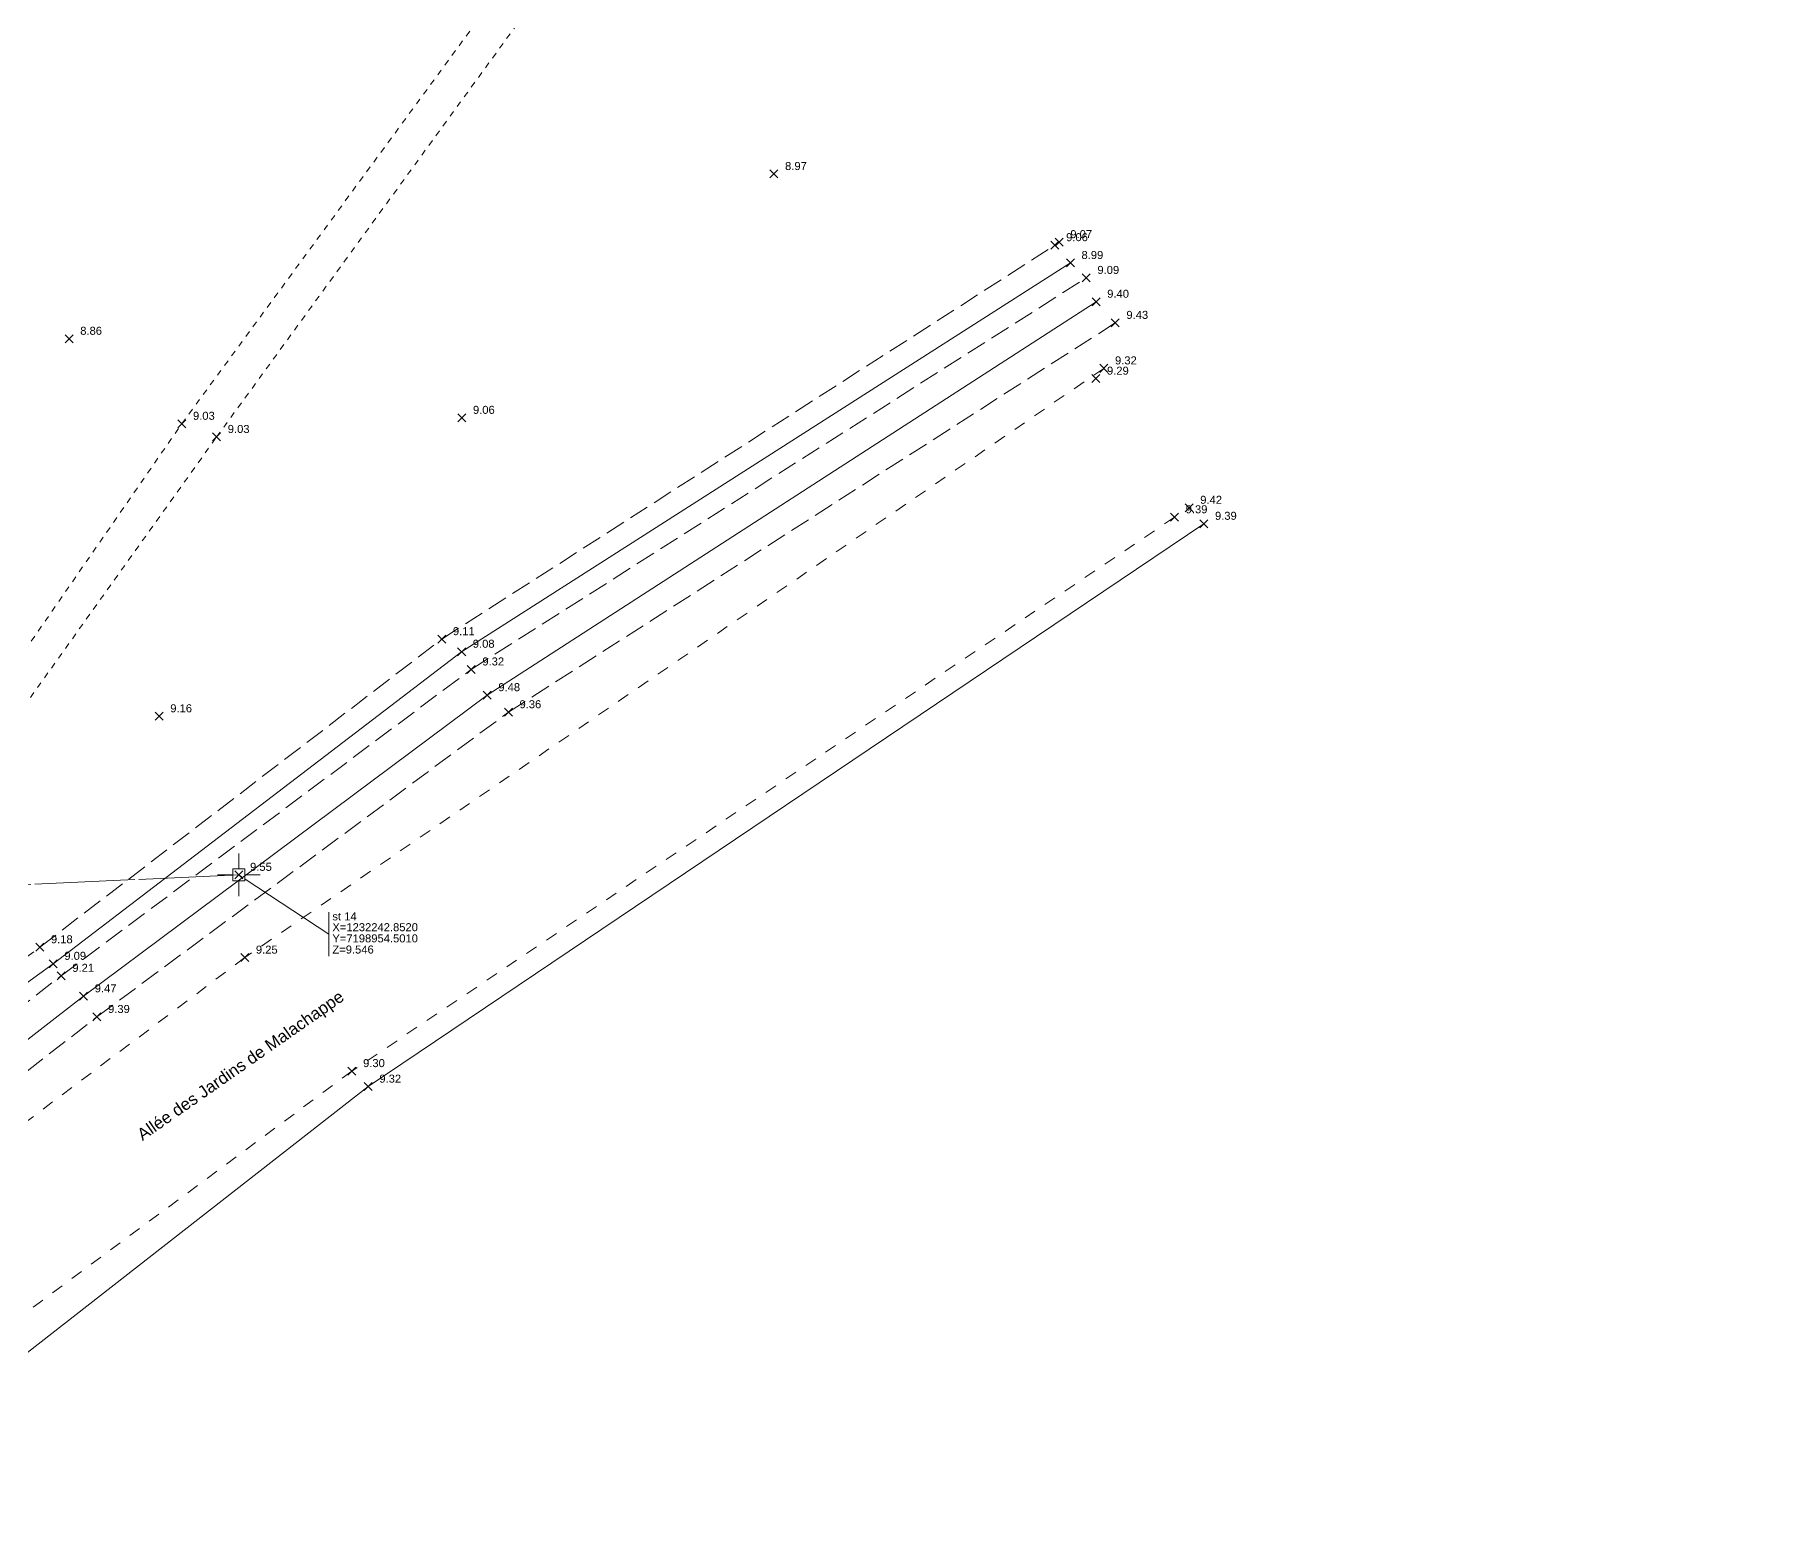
# Model space of a CAD drawing. Header units: metres. Extents: x 1232176 to 1232774, y 7198915 to 7199601.
# Drawn here: x 1232237.75 to 1232280.84, y 7198938.24 to 7198975.47 of the extents above; entities that cross this region are included whole.
import ezdxf
from ezdxf.enums import TextEntityAlignment as Align

# ---------------------------------------------------------------- set-up
doc = ezdxf.new("R2010")
doc.units = ezdxf.units.M
doc.header["$PDMODE"] = 3
doc.header["$PDSIZE"] = 0.1
for name, pattern in [('LL_0829', [0.6, 0.3, -0.3]), ('OL_0942', [0.7, 0.5, -0.2]), ('Socle_Continu', [2.5, 2.5, 0]), ('TL_1181', [0.3, 0.15, -0.15]), ('YL_2901', [2.5, 2.5, 0])]:
    doc.linetypes.add(name, pattern=pattern)
for name, color, linetype, lineweight in [('CLOTU_SCS', 212, 'Socle_Continu', 13), ('HABIL_SCI', 7, 'Socle_Continu', 13), ('JARDI_SCS', 82, 'Socle_Continu', 13), ('NIVEL_SCS', 102, 'Socle_Continu', 13), ('SIGTA_SCI', 7, 'Socle_Continu', 13), ('SIGTM_PSI', 1, 'Socle_Continu', 13), ('SIGTO_PSI', 255, 'Socle_Continu', 13), ('SIGTO_SCI', 255, 'Socle_Continu', 13), ('VOIRI_SCS', 7, 'Socle_Continu', 13)]:
    doc.layers.add(name, color=color, linetype=linetype, lineweight=lineweight)
for name, color, linetype, lineweight, true_color in [('EAUPL_SCS', 5, 'Socle_Continu', 13, 0x0000ff), ('SIGTR_PSS', 7, 'Socle_Continu', 13, 0x9966cc), ('SIGTS_PSS', 7, 'Socle_Continu', 13, 0x9966cc)]:
    doc.layers.add(name, color=color, linetype=linetype, lineweight=lineweight, true_color=true_color)
doc.styles.get("Standard").update_dxf_attribs({"font": 'arial.ttf'})
doc.styles.add('Style_1', font='WINGDNG2.TTF')
doc.linetypes.add('BL_0064', pattern='A,0.508,-0.381,[">",Standard,S=0.254,R=0,X=-0.3,Y=-0.127],0.381', length=1.27)
doc.linetypes.add('OL_0943', pattern='A,0.4,["│",Standard,S=0.127,R=0,X=-0.32,Y=0.08],0.15,["l ı l ı l",Standard,S=0.127,R=0,X=-0.35,Y=0]', length=0.55)
doc.linetypes.add('SL_1142', pattern='A,0.5,0,["£",Style_1,S=0.1,R=0,X=0.2,Y=0],0.5', length=1)

# ---------------------------------------------------------------- blocks, each defined once
blk = doc.blocks.new('YP_1521')
at = {"layer": 'SIGTO_SCI', "color": 7, "linetype": 'Socle_Continu'}
blk.add_point((0, 0), dxfattribs=at)
at = {"layer": 'SIGTA_SCI', "linetype": 'Socle_Continu'}
blk.add_attdef('ALT', (0.278, 0.099), '', height=0.2, dxfattribs=at)
at = {"layer": 'SIGTA_SCI', "linetype": 'Socle_Continu', "flags": 9}
blk.add_attdef('CALQUE_ALT', (1.69, -1.18), '', height=0.2, dxfattribs=at)
at = {"layer": 'SIGTO_SCI', "linetype": 'Socle_Continu', "flags": 9}
for tag, p in [('ID', (1.69, 0.105)), ('NATURE', (1.69, -0.216)), ('FAMILLE', (1.69, -0.538)), ('CALQUE', (1.69, -0.859)), ('PCRS', (1.69, -1.823))]:
    blk.add_attdef(tag, p, '', height=0.2, dxfattribs=at)
blk = doc.blocks.new('*U44')
at = {"layer": 'SIGTO_PSI', "linetype": 'Socle_Continu'}
blk.add_line((2.245, -1.483), (0, 0), dxfattribs=at)
at = {"layer": 'SIGTO_PSI', "linetype": 'Socle_Continu', "flags": 128}
blk.add_lwpolyline([(2.245, -2.033), (2.245, -0.933)], dxfattribs=at)
at = {"layer": 'SIGTO_PSI', "color": 7, "linetype": 'Socle_Continu'}
blk.add_point((0, 0), dxfattribs=at)
at = {"layer": 'SIGTM_PSI', "linetype": 'Socle_Continu', "flags": 9}
blk.add_attdef('CALQUE_MAT', (1.598, -0.695), '', height=0.2, dxfattribs=at)
at = {"layer": 'SIGTM_PSI', "color": 1, "linetype": 'Socle_Continu'}
blk.add_attdef('MAT', (2.333, -1.138), '', height=0.2, dxfattribs=at)
at = {"layer": 'SIGTO_PSI', "linetype": 'Socle_Continu', "flags": 9}
for tag, p in [('NATURE', (1.598, 0.269)), ('ID', (1.598, 0.59)), ('FAMILLE', (1.598, -0.052)), ('CALQUE', (1.598, -0.374)), ('PCRS', (1.598, -1.016))]:
    blk.add_attdef(tag, p, '', height=0.2, dxfattribs=at)
at = {"layer": 'SIGTO_PSI', "linetype": 'Socle_Continu'}
for tag, p in [('X=', (2.333, -1.408)), ('Y=', (2.333, -1.687)), ('Z=', (2.333, -1.965))]:
    blk.add_attdef(tag, p, '', height=0.2, dxfattribs=at)
blk = doc.blocks.new('YP_2907')
at = {"layer": 'SIGTR_PSS', "color": 1, "linetype": 'Socle_Continu'}
blk.add_line((0, 0.15), (0, 0.533), dxfattribs=at)
at = {"layer": 'SIGTR_PSS', "color": 5, "linetype": 'Socle_Continu'}
blk.add_line((-0.15, 0), (-0.533, 0), dxfattribs=at)
at = {"layer": 'SIGTR_PSS', "color": 3, "linetype": 'Socle_Continu'}
blk.add_line((0.533, 0), (0.15, 0), dxfattribs=at)
at = {"layer": 'SIGTR_PSS', "color": 2, "linetype": 'Socle_Continu'}
blk.add_line((0, -0.15), (0, -0.533), dxfattribs=at)
at = {"layer": 'SIGTR_PSS', "color": 4, "linetype": 'Socle_Continu', "flags": 128}
blk.add_lwpolyline([(-0.15, -0.15), (0.15, -0.15), (0.15, 0.15), (-0.15, 0.15)], close=True, dxfattribs=at)
at = {"layer": 'SIGTR_PSS', "linetype": 'Socle_Continu', "flags": 9}
for tag, p in [('ID', (1.016, 0.238)), ('NATURE', (1.016, -0.084)), ('FAMILLE', (1.016, -0.405)), ('CALQUE', (1.016, -0.726)), ('PCRS', (1.016, -1.047))]:
    blk.add_attdef(tag, p, '', height=0.2, dxfattribs=at)
blk = doc.blocks.new('ZP_1565')
at = {"layer": 'HABIL_SCI', "linetype": 'Socle_Continu'}
blk.add_attdef('TYPE', text='', height=0.3, dxfattribs=at).set_placement((0, 0), align=Align.MIDDLE_CENTER)
at = {"layer": 'HABIL_SCI', "linetype": 'Socle_Continu', "flags": 9}
for tag, p in [('ID', (0.547, -0.599)), ('NATURE', (0.547, -0.92)), ('FAMILLE', (0.547, -1.242)), ('PCRS', (0.533, -1.833)), ('CALQUE', (0.547, -1.563))]:
    blk.add_attdef(tag, p, '', height=0.2, dxfattribs=at)

msp = doc.modelspace()

# ---------------------------------------------------------------- linework, layer by layer
at = {"layer": 'CLOTU_SCS', "linetype": 'SL_1142'}
msp.add_polyline3d([(1232266.944, 7198963.263, 9.39), (1232246.08, 7198949.214, 9.32), (1232232.098, 7198938.311, 9.29)], dxfattribs=at)
at = {"layer": 'EAUPL_SCS', "linetype": 'BL_0064'}
msp.add_polyline3d([(1232263.611, 7198969.772, 8.99), (1232248.413, 7198960.069, 9.08), (1232238.214, 7198952.28, 9.09), (1232229.665, 7198946.085, 9.01), (1232225.014, 7198943.27, 9.17), (1232219.535, 7198942.502, 8.87), (1232214.097, 7198944.488, 8.53), (1232206.664, 7198948.207, 8.16)], dxfattribs=at)
at = {"layer": 'JARDI_SCS', "linetype": 'TL_1181'}
for points in [[(1232197.318, 7198952.162, 7.55), (1232204.569, 7198950.784, 8.08), (1232217.427, 7198950.952, 8.72), (1232229.807, 7198953.043, 9.18), (1232234.422, 7198955.65, 9.21), (1232241.426, 7198965.76, 9.03), (1232249.197, 7198976.349, 8.81), (1232255.77, 7198989.034, 8.76), (1232263.664, 7199003.848, 8.86), (1232270.486, 7199015.828, 8.82), (1232275.89, 7199025.669, 8.85), (1232277.688, 7199029.021, 8.94), (1232284.367, 7199043.587, 8.96), (1232291.149, 7199056.187, 9.02)], [(1232197.06, 7198951.518, 7.62), (1232204.639, 7198950.048, 8.09), (1232217.277, 7198950.282, 8.75), (1232230.212, 7198952.401, 9.16), (1232234.852, 7198955.026, 9.23), (1232242.295, 7198965.43, 9.03), (1232249.869, 7198975.83, 8.74), (1232256.468, 7198988.753, 8.73), (1232264.142, 7199003.533, 8.87), (1232271.251, 7199015.397, 8.81), (1232276.542, 7199025.341, 8.83), (1232278.484, 7199028.71, 8.85), (1232285.571, 7199042.458, 8.9), (1232285.56, 7199042.46, 8.89), (1232292.377, 7199055.57, 8.97)]]:
    msp.add_polyline3d(points, dxfattribs=at)
at = {"layer": 'NIVEL_SCS', "linetype": 'OL_0942'}
for points in [[(1232206.759, 7198948.642, 8.24), (1232214.226, 7198944.952, 8.6), (1232219.651, 7198943.056, 8.93), (1232224.828, 7198943.581, 9.18), (1232229.422, 7198946.489, 9.12), (1232237.879, 7198952.693, 9.18), (1232247.916, 7198960.383, 9.11), (1232263.227, 7198970.217, 9.06), (1232263.332, 7198970.292, 9.07)], [(1232205.24, 7198948.36, 8.35), (1232213.945, 7198944.119, 8.65), (1232219.355, 7198942.081, 9.04), (1232225.294, 7198942.903, 9.22), (1232229.871, 7198945.594, 9.2), (1232232.244, 7198947.219, 9.17), (1232238.413, 7198951.98, 9.21), (1232248.652, 7198959.628, 9.32), (1232264.008, 7198969.399, 9.09)], [(1232204.453, 7198947.115, 8.48), (1232213.635, 7198942.844, 9), (1232218.999, 7198940.764, 9.22), (1232226.012, 7198941.793, 9.46), (1232230.701, 7198944.625, 9.24), (1232233.138, 7198946.17, 9.27), (1232239.305, 7198950.953, 9.39), (1232249.579, 7198958.559, 9.36), (1232264.732, 7198968.277, 9.43)]]:
    msp.add_polyline3d(points, dxfattribs=at)
at = {"layer": 'NIVEL_SCS', "linetype": 'OL_0943'}
for points in [[(1232205.34, 7198947.439, 8.63), (1232213.828, 7198943.363, 9.04), (1232219.197, 7198941.366, 9.31), (1232225.71, 7198942.344, 9.53), (1232230.337, 7198945.064, 9.38), (1232232.772, 7198946.663, 9.41), (1232238.973, 7198951.469, 9.47), (1232249.05, 7198958.985, 9.48), (1232264.253, 7198968.805, 9.4)], [(1232264.253, 7198968.805, 9.4), (1232249.05, 7198958.985, 9.48), (1232238.973, 7198951.469, 9.47), (1232232.772, 7198946.663, 9.41), (1232230.337, 7198945.064, 9.38), (1232225.71, 7198942.344, 9.53), (1232219.197, 7198941.366, 9.31), (1232213.828, 7198943.363, 9.04), (1232205.34, 7198947.439, 8.63)]]:
    msp.add_polyline3d(points, dxfattribs=at)
at = {"layer": 'SIGTS_PSS', "linetype": 'YL_2901'}
msp.add_polyline3d([(1232242.852, 7198954.501, 9.55), (1232189.936, 7198952.042, 7.7), (1232261.971, 7199028.11, 7.52), (1232304.103, 7199106.496, 7.55), (1232331.072, 7199190.429, 7.6), (1232351.22, 7199279.26, 7.54), (1232386.124, 7199352.6, 7.55), (1232443.41, 7199421.398, 7.6), (1232502.151, 7199471.743, 7.73), (1232588.035, 7199526.334, 7.98), (1232660.288, 7199552.976, 8.2), (1232726.202, 7199576.527, 11.02)], dxfattribs=at)
at = {"layer": 'VOIRI_SCS', "linetype": 'LL_0829'}
for points in [[(1232264.448, 7198967.142, 9.32), (1232242.997, 7198952.434, 9.25), (1232231.973, 7198944.154, 9.18), (1232227.845, 7198941.62, 9.24), (1232223.189, 7198939.62, 9.18), (1232220.63, 7198939.154, 9.19), (1232219.365, 7198939.33, 9.17), (1232214.972, 7198940.783, 9.03), (1232213.989, 7198941.41, 8.98), (1232204.769, 7198945.131, 8.44), (1232196.071, 7198947.718, 7.92), (1232190.401, 7198949.454, 7.72), (1232199.035, 7198956.071, 7.69), (1232200.974, 7198957.759, 7.67), (1232208.559, 7198963.401, 7.64), (1232218.882, 7198972.656, 7.57), (1232226.247, 7198979.752, 7.53), (1232235.334, 7198990.017, 7.55), (1232245.164, 7199001.443, 7.58), (1232253.668, 7199013.241, 7.56), (1232262.097, 7199024.88, 7.5), (1232265.025, 7199029.428, 7.5), (1232270.393, 7199037.074, 7.51), (1232278.528, 7199050.379, 7.54)], [(1232266.212, 7198963.425, 9.39), (1232245.673, 7198949.602, 9.3), (1232230.33, 7198938.235, 9.26)]]:
    msp.add_polyline3d(points, dxfattribs=at)

# ---------------------------------------------------------------- block references
at = {"layer": 'HABIL_SCI', "linetype": 'Socle_Continu', "rotation": 34.92891020454404}
msp.add_blockref('ZP_1565', (1232242.89, 7198949.744), dxfattribs=at).add_auto_attribs({'TYPE': 'Allée des Jardins de Malachappe'})
at = {"layer": 'SIGTO_PSI', "color": 193, "linetype": 'Socle_Continu'}
msp.add_blockref('*U44', (1232242.852, 7198954.501), dxfattribs=at).add_auto_attribs({'MAT': 'st 14', 'X=': 'X=1232242.8520', 'Y=': 'Y=7198954.5010', 'Z=': 'Z=9.546'})
at = {"layer": 'SIGTO_SCI', "linetype": 'Socle_Continu'}
ref = msp.add_blockref('YP_1521', (1232256.21, 7198971.993, 8.97), dxfattribs=at)
ref.add_attrib('ALT', '8.97', (1232256.488, 7198972.092, 8.97), dxfattribs={"layer": 'SIGTA_SCI', "linetype": 'Socle_Continu', "height": 0.2})
ref = msp.add_blockref('YP_1521', (1232263.227, 7198970.217, 9.06), dxfattribs=at)
ref.add_attrib('ALT', '9.06', (1232263.505, 7198970.316, 9.06), dxfattribs={"layer": 'SIGTA_SCI', "linetype": 'Socle_Continu', "height": 0.2})
ref = msp.add_blockref('YP_1521', (1232263.332, 7198970.292, 9.07), dxfattribs=at)
ref.add_attrib('ALT', '9.07', (1232263.61, 7198970.391, 9.07), dxfattribs={"layer": 'SIGTA_SCI', "linetype": 'Socle_Continu', "height": 0.2})
ref = msp.add_blockref('YP_1521', (1232263.611, 7198969.772, 8.99), dxfattribs=at)
ref.add_attrib('ALT', '8.99', (1232263.889, 7198969.871, 8.99), dxfattribs={"layer": 'SIGTA_SCI', "linetype": 'Socle_Continu', "height": 0.2})
ref = msp.add_blockref('YP_1521', (1232264.008, 7198969.399, 9.09), dxfattribs=at)
ref.add_attrib('ALT', '9.09', (1232264.286, 7198969.498, 9.09), dxfattribs={"layer": 'SIGTA_SCI', "linetype": 'Socle_Continu', "height": 0.2})
ref = msp.add_blockref('YP_1521', (1232264.253, 7198968.805, 9.4), dxfattribs=at)
ref.add_attrib('ALT', '9.40', (1232264.531, 7198968.904, 9.4), dxfattribs={"layer": 'SIGTA_SCI', "linetype": 'Socle_Continu', "height": 0.2})
ref = msp.add_blockref('YP_1521', (1232264.732, 7198968.277, 9.43), dxfattribs=at)
ref.add_attrib('ALT', '9.43', (1232265.01, 7198968.376, 9.43), dxfattribs={"layer": 'SIGTA_SCI', "linetype": 'Socle_Continu', "height": 0.2})
ref = msp.add_blockref('YP_1521', (1232238.611, 7198967.881, 8.86), dxfattribs=at)
ref.add_attrib('ALT', '8.86', (1232238.889, 7198967.98, 8.86), dxfattribs={"layer": 'SIGTA_SCI', "linetype": 'Socle_Continu', "height": 0.2})
ref = msp.add_blockref('YP_1521', (1232264.248, 7198966.885, 9.29), dxfattribs=at)
ref.add_attrib('ALT', '9.29', (1232264.526, 7198966.983, 9.29), dxfattribs={"layer": 'SIGTA_SCI', "linetype": 'Socle_Continu', "height": 0.2})
ref = msp.add_blockref('YP_1521', (1232264.448, 7198967.142, 9.32), dxfattribs=at)
ref.add_attrib('ALT', '9.32', (1232264.726, 7198967.24, 9.32), dxfattribs={"layer": 'SIGTA_SCI', "linetype": 'Socle_Continu', "height": 0.2})
ref = msp.add_blockref('YP_1521', (1232248.417, 7198965.907, 9.06), dxfattribs=at)
ref.add_attrib('ALT', '9.06', (1232248.695, 7198966.006, 9.06), dxfattribs={"layer": 'SIGTA_SCI', "linetype": 'Socle_Continu', "height": 0.2})
ref = msp.add_blockref('YP_1521', (1232241.426, 7198965.76, 9.03), dxfattribs=at)
ref.add_attrib('ALT', '9.03', (1232241.704, 7198965.858, 9.03), dxfattribs={"layer": 'SIGTA_SCI', "linetype": 'Socle_Continu', "height": 0.2})
ref = msp.add_blockref('YP_1521', (1232242.295, 7198965.43, 9.03), dxfattribs=at)
ref.add_attrib('ALT', '9.03', (1232242.573, 7198965.529, 9.03), dxfattribs={"layer": 'SIGTA_SCI', "linetype": 'Socle_Continu', "height": 0.2})
ref = msp.add_blockref('YP_1521', (1232266.212, 7198963.425, 9.39), dxfattribs=at)
ref.add_attrib('ALT', '9.39', (1232266.49, 7198963.524, 9.39), dxfattribs={"layer": 'SIGTA_SCI', "linetype": 'Socle_Continu', "height": 0.2})
ref = msp.add_blockref('YP_1521', (1232266.576, 7198963.662, 9.42), dxfattribs=at)
ref.add_attrib('ALT', '9.42', (1232266.854, 7198963.761, 9.42), dxfattribs={"layer": 'SIGTA_SCI', "linetype": 'Socle_Continu', "height": 0.2})
ref = msp.add_blockref('YP_1521', (1232266.944, 7198963.263, 9.39), dxfattribs=at)
ref.add_attrib('ALT', '9.39', (1232267.222, 7198963.362, 9.39), dxfattribs={"layer": 'SIGTA_SCI', "linetype": 'Socle_Continu', "height": 0.2})
ref = msp.add_blockref('YP_1521', (1232247.916, 7198960.383, 9.11), dxfattribs=at)
ref.add_attrib('ALT', '9.11', (1232248.194, 7198960.482, 9.11), dxfattribs={"layer": 'SIGTA_SCI', "linetype": 'Socle_Continu', "height": 0.2})
ref = msp.add_blockref('YP_1521', (1232248.413, 7198960.069, 9.08), dxfattribs=at)
ref.add_attrib('ALT', '9.08', (1232248.691, 7198960.168, 9.08), dxfattribs={"layer": 'SIGTA_SCI', "linetype": 'Socle_Continu', "height": 0.2})
ref = msp.add_blockref('YP_1521', (1232248.652, 7198959.628, 9.32), dxfattribs=at)
ref.add_attrib('ALT', '9.32', (1232248.93, 7198959.726, 9.32), dxfattribs={"layer": 'SIGTA_SCI', "linetype": 'Socle_Continu', "height": 0.2})
ref = msp.add_blockref('YP_1521', (1232249.05, 7198958.985, 9.48), dxfattribs=at)
ref.add_attrib('ALT', '9.48', (1232249.328, 7198959.084, 9.48), dxfattribs={"layer": 'SIGTA_SCI', "linetype": 'Socle_Continu', "height": 0.2})
ref = msp.add_blockref('YP_1521', (1232249.579, 7198958.559, 9.36), dxfattribs=at)
ref.add_attrib('ALT', '9.36', (1232249.857, 7198958.658, 9.36), dxfattribs={"layer": 'SIGTA_SCI', "linetype": 'Socle_Continu', "height": 0.2})
ref = msp.add_blockref('YP_1521', (1232240.859, 7198958.458, 9.16), dxfattribs=at)
ref.add_attrib('ALT', '9.16', (1232241.137, 7198958.557, 9.16), dxfattribs={"layer": 'SIGTA_SCI', "linetype": 'Socle_Continu', "height": 0.2})
ref = msp.add_blockref('YP_1521', (1232242.852, 7198954.501, 9.55), dxfattribs=at)
ref.add_attrib('ALT', '9.55', (1232243.13, 7198954.6, 9.55), dxfattribs={"layer": 'SIGTA_SCI', "linetype": 'Socle_Continu', "height": 0.2})
ref = msp.add_blockref('YP_1521', (1232237.879, 7198952.693, 9.18), dxfattribs=at)
ref.add_attrib('ALT', '9.18', (1232238.157, 7198952.792, 9.18), dxfattribs={"layer": 'SIGTA_SCI', "linetype": 'Socle_Continu', "height": 0.2})
ref = msp.add_blockref('YP_1521', (1232238.214, 7198952.28, 9.09), dxfattribs=at)
ref.add_attrib('ALT', '9.09', (1232238.492, 7198952.379, 9.09), dxfattribs={"layer": 'SIGTA_SCI', "linetype": 'Socle_Continu', "height": 0.2})
ref = msp.add_blockref('YP_1521', (1232242.997, 7198952.434, 9.25), dxfattribs=at)
ref.add_attrib('ALT', '9.25', (1232243.275, 7198952.533, 9.25), dxfattribs={"layer": 'SIGTA_SCI', "linetype": 'Socle_Continu', "height": 0.2})
ref = msp.add_blockref('YP_1521', (1232238.413, 7198951.98, 9.21), dxfattribs=at)
ref.add_attrib('ALT', '9.21', (1232238.691, 7198952.079, 9.21), dxfattribs={"layer": 'SIGTA_SCI', "linetype": 'Socle_Continu', "height": 0.2})
ref = msp.add_blockref('YP_1521', (1232238.973, 7198951.469, 9.47), dxfattribs=at)
ref.add_attrib('ALT', '9.47', (1232239.251, 7198951.567, 9.47), dxfattribs={"layer": 'SIGTA_SCI', "linetype": 'Socle_Continu', "height": 0.2})
ref = msp.add_blockref('YP_1521', (1232239.305, 7198950.953, 9.39), dxfattribs=at)
ref.add_attrib('ALT', '9.39', (1232239.583, 7198951.052, 9.39), dxfattribs={"layer": 'SIGTA_SCI', "linetype": 'Socle_Continu', "height": 0.2})
ref = msp.add_blockref('YP_1521', (1232245.673, 7198949.602, 9.3), dxfattribs=at)
ref.add_attrib('ALT', '9.30', (1232245.951, 7198949.701, 9.3), dxfattribs={"layer": 'SIGTA_SCI', "linetype": 'Socle_Continu', "height": 0.2})
ref = msp.add_blockref('YP_1521', (1232246.08, 7198949.214, 9.32), dxfattribs=at)
ref.add_attrib('ALT', '9.32', (1232246.358, 7198949.313, 9.32), dxfattribs={"layer": 'SIGTA_SCI', "linetype": 'Socle_Continu', "height": 0.2})
at = {"layer": 'SIGTR_PSS', "linetype": 'Socle_Continu'}
msp.add_blockref('YP_2907', (1232242.852, 7198954.501, 9.55), dxfattribs=at)

doc.saveas('drawing.dxf')
